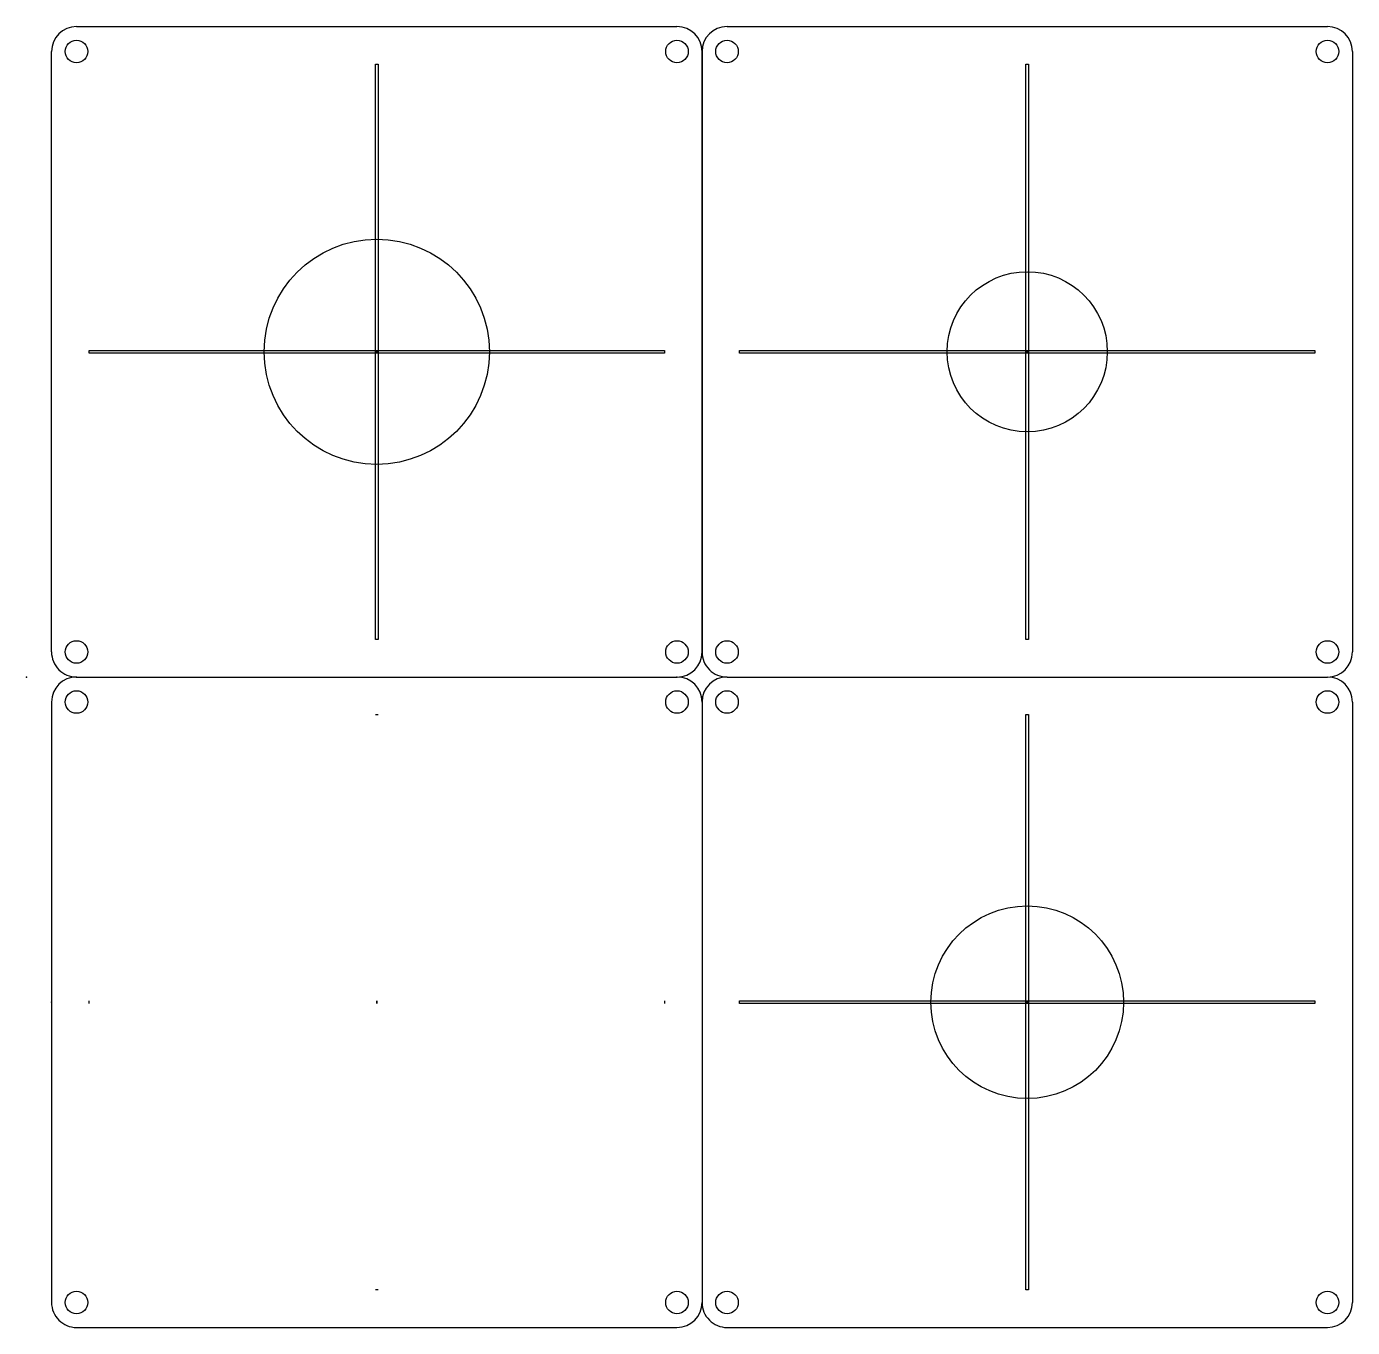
# Model space of a CAD drawing. Header units: millimetres. Extents: x -10 to 520, y -130 to 390.
import ezdxf

# ---------------------------------------------------------------- set-up
doc = ezdxf.new("R2010")
doc.units = ezdxf.units.MM
doc.header["$MEASUREMENT"] = 0
doc.layers.add('gabarito aletas v1_gabarito_aletas', color=7, linetype='Continuous')

msp = doc.modelspace()

# ---------------------------------------------------------------- linework, layer by layer
at = {"layer": 'gabarito aletas v1_gabarito_aletas'}
for p, q in [((10, 390), (250, 390)), ((270, 390), (510, 390)), ((0, 140), (0, 380)), ((260, 380), (260, 140)), ((260, 140), (260, 380)), ((520, 380), (520, 140)), ((129.5, 145), (129.5, 375)), ((129.5, 375), (130.5, 375)), ((130.5, 375), (130.5, 145)), ((389.5, 375), (390.5, 375)), ((389.5, 145), (389.5, 375)), ((390.5, 375), (390.5, 145)), ((15, 259.5), (15, 260.5)), ((15, 260.5), (245, 260.5)), ((129.5, 145), (129.5, 260)), ((130, 259.5), (130, 260.5)), ((130, 260.5), (245, 260.5)), ((130, 260.5), (130, 259.5)), ((130.5, 260), (130.5, 145)), ((245, 260.5), (245, 259.5)), ((245, 260.5), (245, 259.5)), ((275, 260.5), (505, 260.5)), ((275, 259.5), (275, 260.5)), ((389.5, 145), (389.5, 260)), ((390, 260.5), (390, 259.5)), ((390, 260.5), (505, 260.5)), ((390, 259.5), (390, 260.5)), ((390.5, 260), (390.5, 145)), ((505, 260.5), (505, 259.5)), ((505, 260.5), (505, 259.5)), ((245, 259.5), (15, 259.5)), ((245, 259.5), (130, 259.5)), ((505, 259.5), (275, 259.5)), ((505, 259.5), (390, 259.5)), ((130.5, 145), (129.5, 145)), ((130.5, 145), (129.5, 145)), ((390.5, 145), (389.5, 145)), ((390.5, 145), (389.5, 145)), ((10, 130), (250, 130)), ((270, 130), (510, 130)), ((270, 130), (510, 130)), ((0, 120), (0, -120)), ((260, 120), (260, -120)), ((260, 120), (260, -120)), ((520, 120), (520, -120)), ((129.5, 115), (130.5, 115)), ((389.5, 115), (390.5, 115)), ((389.5, -115), (389.5, 115)), ((390.5, 115), (390.5, -115)), ((15, -0.5), (15, 0.5)), ((130, -0.5), (130, 0.5)), ((130, 0.5), (130, -0.5)), ((245, 0.5), (245, -0.5)), ((245, 0.5), (245, -0.5)), ((275, -0.5), (275, 0.5)), ((275, 0.5), (505, 0.5)), ((389.5, -115), (389.5, 0)), ((390, 0.5), (390, -0.5)), ((390, -0.5), (390, 0.5)), ((390, 0.5), (505, 0.5)), ((390.5, 0), (390.5, -115)), ((505, 0.5), (505, -0.5)), ((505, 0.5), (505, -0.5)), ((505, -0.5), (275, -0.5)), ((505, -0.5), (390, -0.5)), ((130.5, -115), (129.5, -115)), ((130.5, -115), (129.5, -115)), ((390.5, -115), (389.5, -115)), ((390.5, -115), (389.5, -115)), ((10, -130), (250, -130)), ((270, -130), (510, -130))]:
    msp.add_line(p, q, dxfattribs=at)
for centre, radius in [((10, 380), 4.5), ((250, 380), 4.5), ((270, 380), 4.5), ((510, 380), 4.5), ((130, 260), 45), ((390, 260), 32), ((10, 140), 4.5), ((250, 140), 4.5), ((270, 140), 4.5), ((510, 140), 4.5), ((10, 120), 4.5), ((250, 120), 4.5), ((270, 120), 4.5), ((510, 120), 4.5), ((390, 0), 38.5), ((10, -120), 4.5), ((250, -120), 4.5), ((270, -120), 4.5), ((510, -120), 4.5)]:
    msp.add_circle(centre, radius, dxfattribs=at)
for centre, start, end in [((10, 380), 90, 180), ((250, 380), 0, 90), ((270, 380), 90, 180), ((510, 380), 0, 90), ((10, 140), 180, 270.0357), ((250, 140), 270, 0), ((270, 140), 180, 270.0357), ((510, 140), 270, 0), ((10, 120), 90, 180), ((250, 120), 0, 90), ((270, 120), 90, 180), ((510, 120), 0, 90), ((10, -120), 180, 270.0357), ((250, -120), 270, 0), ((270, -120), 180, 270.0357), ((510, -120), 270, 0)]:
    msp.add_arc(centre, 10, start, end, dxfattribs=at)
for p in [(-10, 130), (10, 130), (10.01, 130), (250, 130), (0, 0)]:
    msp.add_point(p, dxfattribs=at)

doc.saveas('drawing.dxf')
